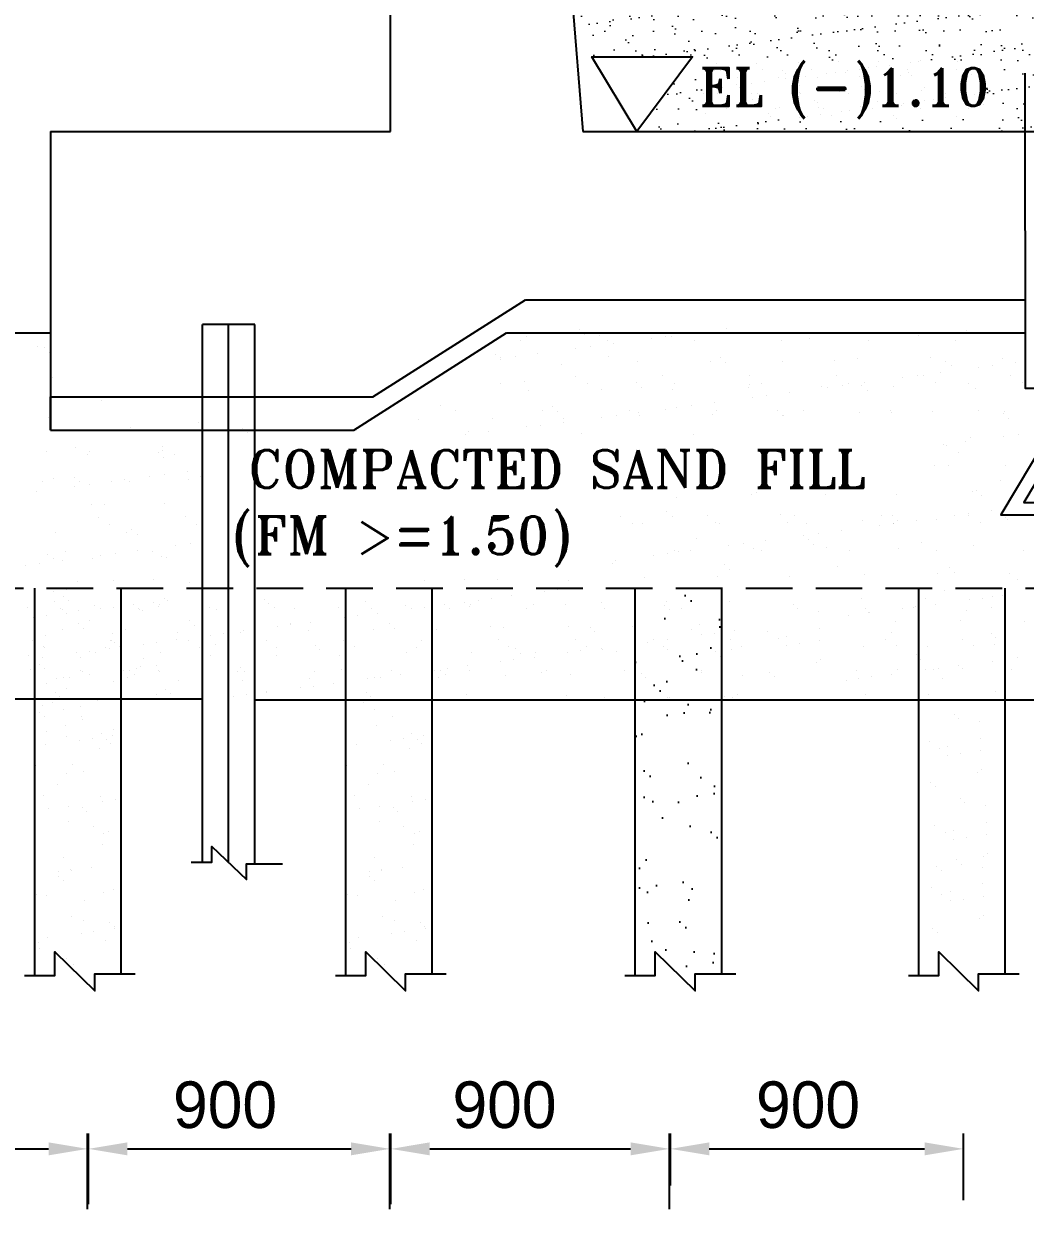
# Model space of a CAD drawing. Extents: x -1206532 to 786809, y -4288605 to 172932.
# Drawn here: x 423339 to 429785, y -4231157 to -4223499 of the extents above; entities that cross this region are included whole.
import ezdxf

# ---------------------------------------------------------------- set-up
doc = ezdxf.new("R2010")
doc.units = 0
doc.header["$LTSCALE"] = 300
doc.header["$MEASUREMENT"] = 0
doc.linetypes.add('DASHED', pattern=[0.75, 0.5, -0.25])
doc.layers.get('DEFPOINTS').update_dxf_attribs({"linetype": 'CONTINUOUS'})
doc.layers.add('LINE', color=7, linetype='CONTINUOUS')
doc.styles.add('BIG', font='ROMANT.SHX')
doc.dimstyles.new('3', dxfattribs={"dimtxt": 225, "dimasz": 350, "dimexe": 100, "dimexo": 25, "dimgap": 9, "dimtad": 0, "dimdec": 0, "dimzin": 0, "dimdsep": 46, "dimtxsty": 'Standard', "dimcen": 0, "dimclrd": 5, "dimclre": 6, "dimclrt": 1, "dimadec": 0, "dimazin": 0, "dimtfac": 1, "dimtdec": 0, "dimtofl": 0, "dimtmove": 2, "dimatfit": 3, "dimfxl": 1, "dimtolj": 1, "dimtzin": 0, "dimarcsym": 0})

# ---------------------------------------------------------------- blocks, each defined once
blk = doc.blocks.new('*D512')
at = {"layer": 'DEFPOINTS', "color": 0, "lineweight": 30}
for p in [(427494.7, -4230742.7), (425702.7, -4231124), (427494.7, -4231156.9)]:
    blk.add_point(p, dxfattribs=at)
at = {"layer": 'LINE', "color": 0, "lineweight": -2}
for p, q in [((425702.7, -4231099), (425702.7, -4230642.7)), ((427494.7, -4231131.9), (427494.7, -4230642.7)), ((425952.7, -4230742.7), (427244.7, -4230742.7))]:
    blk.add_line(p, q, dxfattribs=at)
at = {"layer": 'LINE', "color": 0, "lineweight": 30}
for points in [[(425952.7, -4230701), (425952.7, -4230784.3), (425702.7, -4230742.7)], [(427244.7, -4230701), (427244.7, -4230784.3), (427494.7, -4230742.7)]]:
    blk.add_solid(points, dxfattribs=at)
at = {"layer": 'LINE', "color": 0, "insert": (426433.6, -4230460.6), "char_height": 300, "attachment_point": 5}
blk.add_mtext('\\A1;900', dxfattribs=at)
blk = doc.blocks.new('*D514')
at = {"layer": 'DEFPOINTS', "color": 0, "lineweight": 30}
for p in [(429387.5, -4230742.7), (427501.6, -4231003.2), (429387.5, -4231098.1)]:
    blk.add_point(p, dxfattribs=at)
at = {"layer": 'LINE', "color": 0, "lineweight": -2}
for p, q in [((427501.6, -4230978.2), (427501.6, -4230642.7)), ((429387.5, -4231073.1), (429387.5, -4230642.7)), ((427751.6, -4230742.7), (429137.5, -4230742.7))]:
    blk.add_line(p, q, dxfattribs=at)
at = {"layer": 'LINE', "color": 0, "lineweight": 30}
for points in [[(427751.6, -4230701), (427751.6, -4230784.3), (427501.6, -4230742.7)], [(429137.5, -4230701), (429137.5, -4230784.3), (429387.5, -4230742.7)]]:
    blk.add_solid(points, dxfattribs=at)
at = {"layer": 'LINE', "color": 0, "insert": (428387.3, -4230460.4), "char_height": 300, "attachment_point": 5}
blk.add_mtext('\\A1;900', dxfattribs=at)
blk = doc.blocks.new('*D619')
at = {"layer": 'DEFPOINTS', "color": 0, "lineweight": 30}
for p in [(425695.9, -4230742.7), (423756, -4231124), (425695.9, -4231156.9)]:
    blk.add_point(p, dxfattribs=at)
at = {"layer": 'LINE', "color": 0, "lineweight": -2}
for p, q in [((423756, -4231099), (423756, -4230642.7)), ((425695.9, -4231131.9), (425695.9, -4230642.7)), ((424006, -4230742.7), (425445.9, -4230742.7))]:
    blk.add_line(p, q, dxfattribs=at)
at = {"layer": 'LINE', "color": 0, "lineweight": 30}
for points in [[(424006, -4230701), (424006, -4230784.3), (423756, -4230742.7)], [(425445.9, -4230701), (425445.9, -4230784.3), (425695.9, -4230742.7)]]:
    blk.add_solid(points, dxfattribs=at)
at = {"layer": 'LINE', "color": 0, "insert": (424634.8, -4230460.6), "char_height": 300, "attachment_point": 5}
blk.add_mtext('\\A1;900', dxfattribs=at)
blk = doc.blocks.new('*D620')
at = {"layer": 'DEFPOINTS', "color": 0, "lineweight": 30}
for p in [(423749.1, -4230742.7), (421809.2, -4231099), (423749.1, -4231156.9)]:
    blk.add_point(p, dxfattribs=at)
at = {"layer": 'LINE', "color": 0, "lineweight": -2}
for p, q in [((421809.2, -4231074), (421809.2, -4230642.7)), ((423749.1, -4231131.9), (423749.1, -4230642.7)), ((422059.2, -4230742.7), (423499.1, -4230742.7))]:
    blk.add_line(p, q, dxfattribs=at)
at = {"layer": 'LINE', "color": 0, "lineweight": 30}
for points in [[(422059.2, -4230701), (422059.2, -4230784.3), (421809.2, -4230742.7)], [(423499.1, -4230701), (423499.1, -4230784.3), (423749.1, -4230742.7)]]:
    blk.add_solid(points, dxfattribs=at)
at = {"layer": 'LINE', "color": 0, "insert": (422688, -4230460.6), "char_height": 300, "attachment_point": 5}
blk.add_mtext('\\A1;900', dxfattribs=at)

msp = doc.modelspace()

# ---------------------------------------------------------------- hatches: boundary and pattern name
at = {"layer": 'LINE', "lineweight": 13}
h = msp.add_hatch(dxfattribs=at)
h.set_pattern_fill('AR-SAND', color=256, scale=100, style=0)
h.set_pattern_definition([(37.5, (-395535.27, -3706767.21), (-6.299336, 192.682377), [0, -152, 0, -170, 0, -162.5]), (7.5, (-395535.27, -3706767.2), (176.97767, 282.214607), [0, -82, 0, -137, 0, -52.5]), (327.5, (-395658.27, -3706767.21), (311.414186, 0.565905), [0, -50, 0, -180, 0, -235]), (317.5, (-395658.27, -3706767.2), (300.61266, 87.76756), [0, -25, 0, -118, 0, -135])])
h.paths.add_polyline_path([(431170.546, -4220126.595), (428352.81, -4220128.84), (428154.875, -4220324.962), (427971.418, -4220129.144), (426606.936, -4220130.231), (426882.744, -4223527.154), (426994.604, -4223711.816), (427642.736, -4223711.816), (427286.263, -4224193.294), (429782.301, -4224193.294), (429930.041, -4224193.294), (430420.709, -4224193.294), (430420.709, -4225489.294), (431174.819, -4225489.294)])
at = {"layer": 'LINE'}
h = msp.add_hatch(dxfattribs=at)
h.set_pattern_fill('AR-SAND', color=256, scale=210, style=0)
h.set_pattern_definition([(37.5, (444986.06, -3986583.6), (-13.2286, 404.633), [0, -319.2, 0, -357, 0, -341.25]), (7.5, (444986.06, -3986583.6), (371.6531, 592.6507), [0, -172.2, 0, -287.7, 0, -110.25]), (327.5, (444727.76, -3986583.6), (653.9698, 1.1884), [0, -105, 0, -378, 0, -493.5]), (317.5, (444727.76, -3986583.6), (631.2866, 184.3119), [0, -52.5, 0, -247.8, 0, -283.5])])
h.paths.add_polyline_path([(427829.293, -4227157.027), (427273.002, -4227157.027), (427273.002, -4227877.027), (427829.293, -4227877.027)])
h = msp.add_hatch(dxfattribs=at)
h.set_pattern_fill('AR-SAND', color=256, scale=210, style=0)
h.set_pattern_definition([(37.5, (34442.95, -3836018.6), (-13.2286, 404.633), [0, -319.2, 0, -357, 0, -341.25]), (7.5, (34442.95, -3836018.6), (371.6531, 592.65067), [0, -172.2, 0, -287.7, 0, -110.25]), (327.5, (34184.65, -3836018.6), (653.9698, 1.1884), [0, -105, 0, -378, 0, -493.5]), (317.5, (34184.65, -3836018.6), (631.2866, 184.31187), [0, -52.5, 0, -247.8, 0, -283.5])])
h.paths.add_polyline_path([(427273.002, -4229346.96), (427549.374, -4229616.504), (427829.293, -4229616.504), (427829.293, -4227877.027), (427273.002, -4227877.027)])

# ---------------------------------------------------------------- linework, layer by layer
for p, q in [((425698.797, -4224193.294), (425698.797, -4220130.231)), ((426606.936, -4220130.231), (426936.83, -4224193.294)), ((423510.419, -4224193.294), (425698.797, -4224193.294)), ((423510.419, -4224193.294), (423510.419, -4225489.294)), ((426936.83, -4224193.294), (429782.301, -4224193.294)), ((429782.301, -4224193.294), (429930.041, -4224193.294)), ((425586.245, -4225901.183), (426567.974, -4225275.789)), ((426567.974, -4225275.789), (429783.302, -4225275.789)), ((418194.017, -4225489.294), (423510.419, -4225489.294)), ((423510.419, -4225489.294), (423510.419, -4226115.183)), ((424488.635, -4228897.589), (424488.635, -4225434.859)), ((424826.135, -4225434.859), (424488.635, -4225434.859)), ((424657.385, -4228898.475), (424657.385, -4225434.859)), ((424826.135, -4228906.589), (424826.135, -4225434.859)), ((425464.313, -4226115.183), (426446.819, -4225489.294)), ((426446.819, -4225489.294), (429783.5, -4225489.294)), ((426913.491, -4225469.857), (426913.491, -4225469.857)), ((426946.668, -4225500.259), (426946.668, -4225500.259)), ((427617.226, -4225491.804), (427617.226, -4225491.804)), ((427644.369, -4225485.772), (427644.369, -4225485.772)), ((427861.716, -4225459.616), (427861.716, -4225459.616)), ((427992.02, -4225492.57), (427992.02, -4225492.57)), ((428364.63, -4225491.959), (428364.63, -4225491.959)), ((428463.187, -4225486.561), (428463.187, -4225486.561)), ((428923.643, -4225488.769), (428923.643, -4225488.769)), ((429409.804, -4225471.254), (429409.804, -4225471.254)), ((423428.776, -4225577.176), (423428.776, -4225577.176)), ((426533.49, -4225540.297), (426533.49, -4225540.297)), ((426574.237, -4225513.887), (426574.237, -4225513.887)), ((426986.369, -4225574.857), (426986.369, -4225574.857)), ((427045.403, -4225507.877), (427045.403, -4225507.877)), ((427094.035, -4225539.279), (427094.035, -4225539.279)), ((427132.707, -4225555.592), (427132.707, -4225555.592)), ((427377.197, -4225523.404), (427377.197, -4225523.404)), ((427470.888, -4225511.069), (427470.888, -4225511.069)), ((427505.86, -4225510.086), (427505.86, -4225510.086)), ((427654.581, -4225538.26), (427654.581, -4225538.26)), ((428215.126, -4225537.242), (428215.126, -4225537.242)), ((428397.807, -4225522.361), (428397.807, -4225522.361)), ((428775.672, -4225536.223), (428775.672, -4225536.223)), ((429095.508, -4225507.874), (429095.508, -4225507.874)), ((429336.217, -4225535.204), (429336.217, -4225535.204)), ((423470.11, -4225583.634), (423470.11, -4225583.634)), ((423503.287, -4225614.036), (423503.287, -4225614.036)), ((426372.388, -4225627.839), (426372.388, -4225627.839)), ((426408.159, -4225650.98), (426408.159, -4225650.98)), ((426501.85, -4225638.646), (426501.85, -4225638.646)), ((426648.188, -4225619.38), (426648.188, -4225619.38)), ((426892.678, -4225587.192), (426892.678, -4225587.192)), ((427103.266, -4225643.754), (427103.266, -4225643.754)), ((427823.527, -4225649.941), (427823.527, -4225649.941)), ((428706.581, -4225655.326), (428706.581, -4225655.326)), ((429177.748, -4225649.316), (429177.748, -4225649.316)), ((429638.204, -4225651.525), (429638.204, -4225651.525)), ((426405.565, -4225658.24), (426405.565, -4225658.24)), ((426802.637, -4225694.158), (426802.637, -4225694.158)), ((427288.798, -4225676.643), (427288.798, -4225676.643)), ((427759.964, -4225670.633), (427759.964, -4225670.633)), ((427856.705, -4225680.342), (427856.705, -4225680.342)), ((428220.421, -4225672.842), (428220.421, -4225672.842)), ((428554.405, -4225665.856), (428554.405, -4225665.856)), ((429274.666, -4225672.043), (429274.666, -4225672.043)), ((429307.844, -4225702.444), (429307.844, -4225702.444)), ((429481.233, -4225712.45), (429481.233, -4225712.45)), ((429574.924, -4225700.115), (429574.924, -4225700.115)), ((429721.261, -4225680.849), (429721.261, -4225680.849)), ((423506.615, -4225734.584), (423506.615, -4225734.584)), ((423526.971, -4225773.687), (423526.971, -4225773.687)), ((426562.163, -4225801.736), (426562.163, -4225801.736)), ((426890.244, -4225767.575), (426890.244, -4225767.575)), ((427282.424, -4225807.922), (427282.424, -4225807.922)), ((427450.79, -4225766.557), (427450.79, -4225766.557)), ((428011.335, -4225765.538), (428011.335, -4225765.538)), ((428571.881, -4225764.519), (428571.881, -4225764.519)), ((428752.223, -4225808.426), (428752.223, -4225808.426)), ((428996.714, -4225776.238), (428996.714, -4225776.238)), ((429090.405, -4225763.903), (429090.405, -4225763.903)), ((429132.426, -4225763.501), (429132.426, -4225763.501)), ((429236.742, -4225744.637), (429236.742, -4225744.637)), ((429692.972, -4225762.482), (429692.972, -4225762.482)), ((426405.604, -4225816.951), (426405.604, -4225816.951)), ((426585.576, -4225860.716), (426585.576, -4225860.716)), ((426966.15, -4225815.932), (426966.15, -4225815.932)), ((427056.742, -4225854.706), (427056.742, -4225854.706)), ((427315.602, -4225838.324), (427315.602, -4225838.324)), ((427517.198, -4225856.914), (427517.198, -4225856.914)), ((427526.695, -4225814.913), (427526.695, -4225814.913)), ((428003.359, -4225839.399), (428003.359, -4225839.399)), ((428013.302, -4225823.838), (428013.302, -4225823.838)), ((428087.241, -4225813.895), (428087.241, -4225813.895)), ((428267.704, -4225872.214), (428267.704, -4225872.214)), ((428474.526, -4225833.389), (428474.526, -4225833.389)), ((428512.194, -4225840.026), (428512.194, -4225840.026)), ((428605.886, -4225827.691), (428605.886, -4225827.691)), ((428647.786, -4225812.876), (428647.786, -4225812.876)), ((428733.563, -4225830.025), (428733.563, -4225830.025)), ((428766.741, -4225860.426), (428766.741, -4225860.426)), ((428934.982, -4225835.597), (428934.982, -4225835.597)), ((429208.332, -4225811.858), (429208.332, -4225811.858)), ((429421.142, -4225818.082), (429421.142, -4225818.082)), ((429464.441, -4225845.94), (429464.441, -4225845.94)), ((429768.877, -4225810.839), (429768.877, -4225810.839)), ((423510.419, -4226115.183), (423510.419, -4225901.183)), ((423510.419, -4225901.183), (425586.245, -4225901.183)), ((423750.009, -4225903.349), (423750.009, -4225903.349)), ((423839.043, -4225921.7), (423839.043, -4225921.7)), ((424221.176, -4225897.339), (424221.176, -4225897.339)), ((426021.06, -4225959.717), (426021.06, -4225959.717)), ((427636.848, -4225955.267), (427636.848, -4225955.267)), ((427783.185, -4225936.002), (427783.185, -4225936.002)), ((428027.675, -4225903.814), (428027.675, -4225903.814)), ((428121.367, -4225891.479), (428121.367, -4225891.479)), ((423501.044, -4226033.709), (423501.044, -4226033.709)), ((426118.317, -4225992.054), (426118.317, -4225992.054)), ((426353.52, -4226038.778), (426353.52, -4226038.778)), ((426678.863, -4225991.036), (426678.863, -4225991.036)), ((426741.322, -4225965.904), (426741.322, -4225965.904)), ((426774.499, -4225996.306), (426774.499, -4225996.306)), ((427058.637, -4226031.39), (427058.637, -4226031.39)), ((427152.329, -4226019.056), (427152.329, -4226019.056)), ((427239.408, -4225990.017), (427239.408, -4225990.017)), ((427298.666, -4225999.79), (427298.666, -4225999.79)), ((427300.137, -4226023.471), (427300.137, -4226023.471)), ((427472.2, -4225981.819), (427472.2, -4225981.819)), ((427543.156, -4225967.602), (427543.156, -4225967.602)), ((427771.303, -4226017.461), (427771.303, -4226017.461)), ((427799.954, -4225988.999), (427799.954, -4225988.999)), ((428192.461, -4225988.006), (428192.461, -4225988.006)), ((428225.638, -4226018.408), (428225.638, -4226018.408)), ((428231.759, -4226019.67), (428231.759, -4226019.67)), ((428360.499, -4225987.98), (428360.499, -4225987.98)), ((428717.92, -4226002.154), (428717.92, -4226002.154)), ((428921.045, -4225986.961), (428921.045, -4225986.961)), ((428923.339, -4226003.921), (428923.339, -4226003.921)), ((429189.087, -4225996.145), (429189.087, -4225996.145)), ((429481.591, -4225985.943), (429481.591, -4225985.943)), ((429643.6, -4226010.108), (429643.6, -4226010.108)), ((429649.543, -4225998.353), (429649.543, -4225998.353)), ((423510.419, -4226115.183), (425464.313, -4226115.183)), ((423517.953, -4226081.412), (423517.953, -4226081.412)), ((424028.818, -4226095.597), (424028.818, -4226095.597)), ((424464.57, -4226066.105), (424464.57, -4226066.105)), ((424749.08, -4226101.783), (424749.08, -4226101.783)), ((425882.354, -4226044.788), (425882.354, -4226044.788)), ((426574.118, -4226095.178), (426574.118, -4226095.178)), ((426667.81, -4226082.844), (426667.81, -4226082.844)), ((426813.976, -4226040.987), (426813.976, -4226040.987)), ((426814.147, -4226063.578), (426814.147, -4226063.578)), ((429676.777, -4226040.51), (429676.777, -4226040.51)), ((424782.257, -4226132.185), (424782.257, -4226132.185)), ((425479.958, -4226117.699), (425479.958, -4226117.699)), ((426183.29, -4226146.632), (426183.29, -4226146.632)), ((426200.219, -4226123.886), (426200.219, -4226123.886)), ((426329.628, -4226127.366), (426329.628, -4226127.366)), ((426931.097, -4226139.801), (426931.097, -4226139.801)), ((427651.358, -4226145.988), (427651.358, -4226145.988)), ((429402.702, -4226188.835), (429402.702, -4226188.835)), ((429432.481, -4226164.91), (429432.481, -4226164.91)), ((429647.192, -4226156.648), (429647.192, -4226156.648)), ((429740.884, -4226144.313), (429740.884, -4226144.313)), ((423487.716, -4226253.578), (423487.716, -4226253.578)), ((423672.344, -4226224.425), (423672.344, -4226224.425)), ((423761.348, -4226250.178), (423761.348, -4226250.178)), ((424207.977, -4226259.765), (424207.977, -4226259.765)), ((424232.514, -4226244.168), (424232.514, -4226244.168)), ((424232.89, -4226223.407), (424232.89, -4226223.407)), ((429256.364, -4226208.101), (429256.364, -4226208.101)), ((429277.8, -4226214.239), (429277.8, -4226214.239)), ((429353.705, -4226262.596), (429353.705, -4226262.596)), ((423748.249, -4226272.782), (423748.249, -4226272.782)), ((424241.154, -4226290.167), (424241.154, -4226290.167)), ((424308.795, -4226271.764), (424308.795, -4226271.764)), ((429200.425, -4226342.973), (429200.425, -4226342.973)), ((429292.272, -4226341.987), (429292.272, -4226341.987)), ((429660.882, -4226345.181), (429660.882, -4226345.181)), ((423666.874, -4226417.747), (423666.874, -4226417.747)), ((424151.523, -4226414.119), (424151.523, -4226414.119)), ((424245.214, -4226401.785), (424245.214, -4226401.785)), ((424391.551, -4226382.519), (424391.551, -4226382.519)), ((424475.909, -4226412.933), (424475.909, -4226412.933)), ((423460.963, -4226447.886), (423460.963, -4226447.886)), ((423529.292, -4226428.24), (423529.292, -4226428.24)), ((423667.003, -4226477.907), (423667.003, -4226477.907)), ((423700.052, -4226448.148), (423700.052, -4226448.148)), ((423760.695, -4226465.573), (423760.695, -4226465.573)), ((423907.032, -4226446.307), (423907.032, -4226446.307)), ((423989.748, -4226430.449), (423989.748, -4226430.449)), ((424021.508, -4226446.867), (424021.508, -4226446.867)), ((424397.752, -4226433.662), (424397.752, -4226433.662)), ((429626.964, -4226436.681), (429626.964, -4226436.681)), ((423422.513, -4226510.095), (423422.513, -4226510.095)), ((427539.876, -4226550.571), (427539.876, -4226550.571)), ((428026.037, -4226533.055), (428026.037, -4226533.055)), ((428053.469, -4226514.455), (428053.469, -4226514.455)), ((428497.203, -4226527.045), (428497.203, -4226527.045)), ((428957.659, -4226529.254), (428957.659, -4226529.254)), ((429443.82, -4226511.738), (429443.82, -4226511.738)), ((429471.431, -4226506.155), (429471.431, -4226506.155)), ((429504.608, -4226536.557), (429504.608, -4226536.557)), ((423772.687, -4226597.006), (423772.687, -4226597.006)), ((423856.649, -4226591.644), (423856.649, -4226591.644)), ((424243.853, -4226590.996), (424243.853, -4226590.996)), ((427479.189, -4226642.035), (427479.189, -4226642.035)), ((429568.661, -4226633.034), (429568.661, -4226633.034)), ((423817.717, -4226675.164), (423817.717, -4226675.164)), ((423893.623, -4226723.521), (423893.623, -4226723.521)), ((424378.263, -4226674.145), (424378.263, -4226674.145)), ((424454.168, -4226722.502), (424454.168, -4226722.502)), ((427180.991, -4226669.052), (427180.991, -4226669.052)), ((427256.896, -4226717.409), (427256.896, -4226717.409)), ((427322.814, -4226717.128), (427322.814, -4226717.128)), ((427512.366, -4226672.436), (427512.366, -4226672.436)), ((427741.536, -4226668.033), (427741.536, -4226668.033)), ((427793.981, -4226711.118), (427793.981, -4226711.118)), ((427817.441, -4226716.39), (427817.441, -4226716.39)), ((428210.067, -4226657.95), (428210.067, -4226657.95)), ((428254.437, -4226713.326), (428254.437, -4226713.326)), ((428302.082, -4226667.015), (428302.082, -4226667.015)), ((428377.987, -4226715.372), (428377.987, -4226715.372)), ((428740.598, -4226695.811), (428740.598, -4226695.811)), ((428844.113, -4226728.422), (428844.113, -4226728.422)), ((428862.627, -4226665.996), (428862.627, -4226665.996)), ((428930.328, -4226664.137), (428930.328, -4226664.137)), ((428937.805, -4226716.087), (428937.805, -4226716.087)), ((428938.532, -4226714.353), (428938.532, -4226714.353)), ((428963.505, -4226694.538), (428963.505, -4226694.538)), ((429084.142, -4226696.822), (429084.142, -4226696.822)), ((429211.764, -4226689.801), (429211.764, -4226689.801)), ((429328.632, -4226664.634), (429328.632, -4226664.634)), ((429422.324, -4226652.299), (429422.324, -4226652.299)), ((429423.173, -4226664.977), (429423.173, -4226664.977)), ((429499.078, -4226713.334), (429499.078, -4226713.334)), ((429661.206, -4226680.052), (429661.206, -4226680.052)), ((429672.22, -4226692.01), (429672.22, -4226692.01)), ((423540.631, -4226775.069), (423540.631, -4226775.069)), ((424001.087, -4226777.277), (424001.087, -4226777.277)), ((424035.808, -4226755.812), (424035.808, -4226755.812)), ((424068.985, -4226786.214), (424068.985, -4226786.214)), ((424487.248, -4226759.762), (424487.248, -4226759.762)), ((428359.594, -4226792.21), (428359.594, -4226792.21)), ((428453.285, -4226779.876), (428453.285, -4226779.876)), ((428599.623, -4226760.61), (428599.623, -4226760.61)), ((424317.482, -4226858.317), (424317.482, -4226858.317)), ((424411.173, -4226845.983), (424411.173, -4226845.983)), ((427668.964, -4226815.932), (427668.964, -4226815.932)), ((427875.075, -4226855.998), (427875.075, -4226855.998)), ((427968.766, -4226843.664), (427968.766, -4226843.664)), ((428037.376, -4226879.884), (428037.376, -4226879.884)), ((428115.104, -4226824.398), (428115.104, -4226824.398)), ((428389.225, -4226822.118), (428389.225, -4226822.118)), ((428422.403, -4226852.52), (428422.403, -4226852.52)), ((428508.542, -4226873.874), (428508.542, -4226873.874)), ((428968.998, -4226876.082), (428968.998, -4226876.082)), ((429120.103, -4226838.034), (429120.103, -4226838.034)), ((429455.159, -4226858.567), (429455.159, -4226858.567)), ((423494.705, -4226913.794), (423494.705, -4226913.794)), ((423527.882, -4226944.195), (423527.882, -4226944.195)), ((423588.472, -4226954.293), (423588.472, -4226954.293)), ((423606.336, -4226898.624), (423606.336, -4226898.624)), ((423784.026, -4226943.834), (423784.026, -4226943.834)), ((423832.963, -4226922.106), (423832.963, -4226922.106)), ((423926.654, -4226909.771), (423926.654, -4226909.771)), ((424072.992, -4226890.505), (424072.992, -4226890.505)), ((424166.881, -4226897.606), (424166.881, -4226897.606)), ((424225.583, -4226929.709), (424225.583, -4226929.709)), ((424255.192, -4226937.824), (424255.192, -4226937.824)), ((427146.065, -4226951.974), (427146.065, -4226951.974)), ((427390.556, -4226919.787), (427390.556, -4226919.787)), ((427484.247, -4226907.452), (427484.247, -4226907.452)), ((427530.155, -4226891.494), (427530.155, -4226891.494)), ((427551.215, -4226897.399), (427551.215, -4226897.399)), ((427630.585, -4226888.186), (427630.585, -4226888.186)), ((428090.7, -4226890.475), (428090.7, -4226890.475)), ((428651.246, -4226889.457), (428651.246, -4226889.457)), ((429211.791, -4226888.438), (429211.791, -4226888.438)), ((429772.337, -4226887.419), (429772.337, -4226887.419)), ((423348.444, -4226985.894), (423348.444, -4226985.894)), ((423442.135, -4226973.559), (423442.135, -4226973.559)), ((427127.861, -4226973.913), (427127.861, -4226973.913)), ((427848.122, -4226980.1), (427848.122, -4226980.1)), ((427881.3, -4227010.502), (427881.3, -4227010.502)), ((428579, -4226996.015), (428579, -4226996.015)), ((429299.261, -4227002.202), (429299.261, -4227002.202)), ((429332.439, -4227032.604), (429332.439, -4227032.604)), ((423684.48, -4227087.691), (423684.48, -4227087.691)), ((423915.219, -4227085.273), (423915.219, -4227085.273)), ((424175.877, -4227079.551), (424175.877, -4227079.551)), ((424404.741, -4227093.877), (424404.741, -4227093.877)), ((425916.37, -4227085.273), (425916.37, -4227085.273)), ((426177.027, -4227079.551), (426177.027, -4227079.551)), ((426387.536, -4227079.263), (426387.536, -4227079.263)), ((426847.992, -4227081.472), (426847.992, -4227081.472)), ((427334.153, -4227063.956), (427334.153, -4227063.956)), ((427805.32, -4227057.946), (427805.32, -4227057.946)), ((428265.776, -4227060.155), (428265.776, -4227060.155)), ((428751.937, -4227042.639), (428751.937, -4227042.639)), ((429223.103, -4227036.629), (429223.103, -4227036.629)), ((429683.559, -4227038.838), (429683.559, -4227038.838)), ((429734.62, -4227077.232), (429734.62, -4227077.232)), ((423408.125, -4227131.827), (423408.125, -4229627.241)), ((423531.707, -4227154.724), (423531.707, -4227154.724)), ((423596.6, -4227183.748), (423596.6, -4227183.748)), ((423614.989, -4227143.76), (423614.989, -4227143.76)), ((423964.417, -4227131.827), (423964.417, -4229616.504)), ((425409.276, -4227131.827), (425409.276, -4229627.241)), ((425965.567, -4227131.827), (425965.567, -4229616.504)), ((426476.688, -4227181.274), (426476.688, -4227181.274)), ((426694.012, -4227152.663), (426694.012, -4227152.663)), ((426777.294, -4227141.699), (426777.294, -4227141.699)), ((427273.002, -4227131.827), (427273.002, -4229627.241)), ((427829.293, -4227131.827), (427829.293, -4229616.504)), ((429097.431, -4227131.827), (429097.431, -4229627.241)), ((429266.678, -4227148.929), (429266.678, -4227148.929)), ((429575.266, -4227184.701), (429575.266, -4227184.701)), ((429638.992, -4227179.213), (429638.992, -4227179.213)), ((429653.723, -4227131.827), (429653.723, -4229616.504)), ((423361.217, -4227257.115), (423361.217, -4227257.115)), ((423535.02, -4227217.541), (423535.02, -4227217.541)), ((423626.091, -4227210.772), (423626.091, -4227210.772)), ((423793.36, -4227241.545), (423793.36, -4227241.545)), ((423914.776, -4227255.1), (423914.776, -4227255.1)), ((424044.853, -4227237.975), (424044.853, -4227237.975)), ((424076.609, -4227264.338), (424076.609, -4227264.338)), ((424175.253, -4227223.041), (424175.253, -4227223.041)), ((424204.744, -4227250.064), (424204.744, -4227250.064)), ((424212.175, -4227236.203), (424212.175, -4227236.203)), ((424246.27, -4227197.895), (424246.27, -4227197.895)), ((424262.178, -4227209.363), (424262.178, -4227209.363)), ((424534.259, -4227260.494), (424534.259, -4227260.494)), ((424886.502, -4227203.394), (424886.502, -4227203.394)), ((424915.993, -4227230.418), (424915.993, -4227230.418)), ((424953.074, -4227255.152), (424953.074, -4227255.152)), ((425362.368, -4227257.115), (425362.368, -4227257.115)), ((425536.171, -4227217.541), (425536.171, -4227217.541)), ((425794.511, -4227241.545), (425794.511, -4227241.545)), ((425915.926, -4227255.1), (425915.926, -4227255.1)), ((426046.004, -4227237.975), (426046.004, -4227237.975)), ((426077.759, -4227264.338), (426077.759, -4227264.338)), ((426176.403, -4227223.041), (426176.403, -4227223.041)), ((426205.894, -4227250.064), (426205.894, -4227250.064)), ((426213.325, -4227236.203), (426213.325, -4227236.203)), ((426263.329, -4227209.363), (426263.329, -4227209.363)), ((426346.61, -4227198.399), (426346.61, -4227198.399)), ((426576.022, -4227263.433), (426576.022, -4227263.433)), ((426622.62, -4227238.166), (426622.62, -4227238.166)), ((426826.073, -4227237.188), (426826.073, -4227237.188)), ((427054.763, -4227222.597), (427054.763, -4227222.597)), ((427074.285, -4227262.527), (427074.285, -4227262.527)), ((427466.305, -4227242.687), (427466.305, -4227242.687)), ((427473.577, -4227217.255), (427473.577, -4227217.255)), ((427572.547, -4227261.622), (427572.547, -4227261.622)), ((427882.872, -4227219.218), (427882.872, -4227219.218)), ((428292.06, -4227236.273), (428292.06, -4227236.273)), ((428321.551, -4227263.296), (428321.551, -4227263.296)), ((428733.829, -4227198.307), (428733.829, -4227198.307)), ((428756.206, -4227262.333), (428756.206, -4227262.333)), ((428994.95, -4227264.003), (428994.95, -4227264.003)), ((429067.335, -4227258.905), (429067.335, -4227258.905)), ((429078.231, -4227253.038), (429078.231, -4227253.038)), ((429143.123, -4227200.27), (429143.123, -4227200.27)), ((429208.309, -4227235.913), (429208.309, -4227235.913)), ((429425.633, -4227207.302), (429425.633, -4227207.302)), ((429508.915, -4227196.338), (429508.915, -4227196.338)), ((429565.598, -4227258), (429565.598, -4227258)), ((423400.811, -4227322.764), (423400.811, -4227322.764)), ((423484.092, -4227311.8), (423484.092, -4227311.8)), ((423578.346, -4227265.244), (423578.346, -4227265.244)), ((423586.446, -4227268.865), (423586.446, -4227268.865)), ((423614.17, -4227294.675), (423614.17, -4227294.675)), ((423692.822, -4227274.1), (423692.822, -4227274.1)), ((423765.289, -4227338.323), (423765.289, -4227338.323)), ((423831.494, -4227266.064), (423831.494, -4227266.064)), ((424084.708, -4227267.96), (424084.708, -4227267.96)), ((424102.116, -4227276.063), (424102.116, -4227276.063)), ((424582.971, -4227267.054), (424582.971, -4227267.054)), ((425081.234, -4227266.149), (425081.234, -4227266.149)), ((425401.961, -4227322.764), (425401.961, -4227322.764)), ((425485.243, -4227311.8), (425485.243, -4227311.8)), ((425579.497, -4227265.244), (425579.497, -4227265.244)), ((425615.32, -4227294.675), (425615.32, -4227294.675)), ((425832.645, -4227266.064), (425832.645, -4227266.064)), ((427495.796, -4227269.711), (427495.796, -4227269.711)), ((428456.384, -4227283.665), (428456.384, -4227283.665)), ((428647.548, -4227309.739), (428647.548, -4227309.739)), ((428777.625, -4227292.614), (428777.625, -4227292.614)), ((428785.697, -4227289.357), (428785.697, -4227289.357)), ((429405.876, -4227276.48), (429405.876, -4227276.48)), ((423587.088, -4227399.823), (423587.088, -4227399.823)), ((423694.272, -4227363.469), (423694.272, -4227363.469)), ((423723.763, -4227390.492), (423723.763, -4227390.492)), ((423996.383, -4227401.787), (423996.383, -4227401.787)), ((424405.522, -4227343.822), (424405.522, -4227343.822)), ((424435.013, -4227370.846), (424435.013, -4227370.846)), ((424753.953, -4227408.076), (424753.953, -4227408.076)), ((424971.278, -4227379.465), (424971.278, -4227379.465)), ((425054.559, -4227368.501), (425054.559, -4227368.501)), ((425055.191, -4227357.969), (425055.191, -4227357.969)), ((425169.424, -4227405.166), (425169.424, -4227405.166)), ((425184.637, -4227351.376), (425184.637, -4227351.376)), ((425588.239, -4227399.823), (425588.239, -4227399.823)), ((425695.423, -4227363.469), (425695.423, -4227363.469)), ((425724.914, -4227390.492), (425724.914, -4227390.492)), ((425997.533, -4227401.787), (425997.533, -4227401.787)), ((426345.092, -4227377.616), (426345.092, -4227377.616)), ((426429.676, -4227386.217), (426429.676, -4227386.217)), ((426848.491, -4227380.875), (426848.491, -4227380.875)), ((426985.324, -4227383.115), (426985.324, -4227383.115)), ((427014.816, -4227410.139), (427014.816, -4227410.139)), ((427257.785, -4227382.838), (427257.785, -4227382.838)), ((427634.994, -4227397.262), (427634.994, -4227397.262)), ((427689.928, -4227367.269), (427689.928, -4227367.269)), ((427916.258, -4227406.015), (427916.258, -4227406.015)), ((428128.666, -4227414.317), (428128.666, -4227414.317)), ((428460.749, -4227390.848), (428460.749, -4227390.848)), ((428924.895, -4227416.908), (428924.895, -4227416.908)), ((428950.18, -4227348.321), (428950.18, -4227348.321)), ((429368.995, -4227342.979), (429368.995, -4227342.979)), ((429778.289, -4227344.942), (429778.289, -4227344.942)), ((423397.198, -4227468.174), (423397.198, -4227468.174)), ((423405.298, -4227471.795), (423405.298, -4227471.795)), ((423477.03, -4227439.683), (423477.03, -4227439.683)), ((423895.461, -4227467.268), (423895.461, -4227467.268)), ((423903.561, -4227470.89), (423903.561, -4227470.89)), ((423909.173, -4227424.114), (423909.173, -4227424.114)), ((423924.541, -4227484.251), (423924.541, -4227484.251)), ((424109.91, -4227492.866), (424109.91, -4227492.866)), ((424193.192, -4227481.902), (424193.192, -4227481.902)), ((424323.269, -4227464.777), (424323.269, -4227464.777)), ((424327.987, -4227418.772), (424327.987, -4227418.772)), ((424401.824, -4227469.985), (424401.824, -4227469.985)), ((424540.594, -4227436.166), (424540.594, -4227436.166)), ((424623.875, -4227425.201), (424623.875, -4227425.201)), ((424737.282, -4227420.735), (424737.282, -4227420.735)), ((424900.086, -4227469.079), (424900.086, -4227469.079)), ((425398.349, -4227468.174), (425398.349, -4227468.174)), ((425896.612, -4227467.268), (425896.612, -4227467.268)), ((426394.874, -4227466.363), (426394.874, -4227466.363)), ((426893.137, -4227465.457), (426893.137, -4227465.457)), ((427272.215, -4227490.805), (427272.215, -4227490.805)), ((427355.497, -4227479.841), (427355.497, -4227479.841)), ((427391.4, -4227464.552), (427391.4, -4227464.552)), ((427485.574, -4227462.716), (427485.574, -4227462.716)), ((427702.899, -4227434.104), (427702.899, -4227434.104)), ((427786.18, -4227423.14), (427786.18, -4227423.14)), ((427889.662, -4227463.646), (427889.662, -4227463.646)), ((428196.137, -4227457.301), (428196.137, -4227457.301)), ((428250.113, -4227441.943), (428250.113, -4227441.943)), ((428333.071, -4227488.773), (428333.071, -4227488.773)), ((428463.148, -4227471.648), (428463.148, -4227471.648)), ((428886.188, -4227461.836), (428886.188, -4227461.836)), ((429384.451, -4227460.93), (429384.451, -4227460.93)), ((429565.127, -4227422.408), (429565.127, -4227422.408)), ((429585.345, -4227492.992), (429585.345, -4227492.992)), ((429594.619, -4227449.431), (429594.619, -4227449.431)), ((423371.296, -4227565.407), (423371.296, -4227565.407)), ((423464.67, -4227511.158), (423464.67, -4227511.158)), ((423472.77, -4227514.779), (423472.77, -4227514.779)), ((423679.227, -4227549.567), (423679.227, -4227549.567)), ((423762.508, -4227538.603), (423762.508, -4227538.603)), ((423803.439, -4227549.837), (423803.439, -4227549.837)), ((423862.961, -4227518.044), (423862.961, -4227518.044)), ((423892.586, -4227521.478), (423892.586, -4227521.478)), ((423954.032, -4227511.274), (423954.032, -4227511.274)), ((423962.932, -4227510.252), (423962.932, -4227510.252)), ((423971.032, -4227513.874), (423971.032, -4227513.874)), ((424222.254, -4227544.495), (424222.254, -4227544.495)), ((424469.295, -4227512.969), (424469.295, -4227512.969)), ((424544.338, -4227568.786), (424544.338, -4227568.786)), ((424574.211, -4227498.398), (424574.211, -4227498.398)), ((424963.153, -4227563.444), (424963.153, -4227563.444)), ((424967.558, -4227512.063), (424967.558, -4227512.063)), ((425214.443, -4227503.897), (425214.443, -4227503.897)), ((425243.934, -4227530.921), (425243.934, -4227530.921)), ((425372.447, -4227565.407), (425372.447, -4227565.407)), ((425465.82, -4227511.158), (425465.82, -4227511.158)), ((425804.59, -4227549.837), (425804.59, -4227549.837)), ((425864.112, -4227518.044), (425864.112, -4227518.044)), ((425964.083, -4227510.252), (425964.083, -4227510.252)), ((426223.404, -4227544.495), (426223.404, -4227544.495)), ((426462.346, -4227509.347), (426462.346, -4227509.347)), ((426504.344, -4227523.543), (426504.344, -4227523.543)), ((426533.835, -4227550.567), (426533.835, -4227550.567)), ((426632.699, -4227546.458), (426632.699, -4227546.458)), ((426841.532, -4227547.506), (426841.532, -4227547.506)), ((426924.813, -4227536.541), (426924.813, -4227536.541)), ((426960.608, -4227508.441), (426960.608, -4227508.441)), ((427054.891, -4227519.416), (427054.891, -4227519.416)), ((427064.842, -4227530.889), (427064.842, -4227530.889)), ((427154.014, -4227537.69), (427154.014, -4227537.69)), ((427458.871, -4227507.536), (427458.871, -4227507.536)), ((427483.656, -4227525.547), (427483.656, -4227525.547)), ((427794.246, -4227543.19), (427794.246, -4227543.19)), ((427823.737, -4227570.213), (427823.737, -4227570.213)), ((427892.951, -4227527.51), (427892.951, -4227527.51)), ((427957.134, -4227506.63), (427957.134, -4227506.63)), ((428249.789, -4227499.737), (428249.789, -4227499.737)), ((428743.908, -4227506.599), (428743.908, -4227506.599)), ((428953.659, -4227504.819), (428953.659, -4227504.819)), ((429084.147, -4227562.836), (429084.147, -4227562.836)), ((429153.202, -4227508.562), (429153.202, -4227508.562)), ((429451.922, -4227503.914), (429451.922, -4227503.914)), ((423443.561, -4227624.679), (423443.561, -4227624.679)), ((423461.902, -4227578.178), (423461.902, -4227578.178)), ((423702.901, -4227582.392), (423702.901, -4227582.392)), ((424093.23, -4227638.826), (424093.23, -4227638.826)), ((424112.195, -4227584.355), (424112.195, -4227584.355)), ((424192.373, -4227632.817), (424192.373, -4227632.817)), ((424733.462, -4227644.325), (424733.462, -4227644.325)), ((426193.523, -4227632.817), (426193.523, -4227632.817)), ((426410.848, -4227604.206), (426410.848, -4227604.206)), ((426494.129, -4227593.242), (426494.129, -4227593.242)), ((426624.207, -4227576.117), (426624.207, -4227576.117)), ((428439.034, -4227612.044), (428439.034, -4227612.044)), ((428466.463, -4227591.957), (428466.463, -4227591.957)), ((429113.638, -4227589.86), (429113.638, -4227589.86)), ((429355.828, -4227630.756), (429355.828, -4227630.756)), ((429573.153, -4227602.145), (429573.153, -4227602.145)), ((429656.434, -4227591.181), (429656.434, -4227591.181)), ((429733.816, -4227576.983), (429733.816, -4227576.983)), ((423381.981, -4227658.472), (423381.981, -4227658.472)), ((423473.052, -4227651.702), (423473.052, -4227651.702)), ((423548.33, -4227717.607), (423548.33, -4227717.607)), ((423597.167, -4227708.115), (423597.167, -4227708.115)), ((423631.611, -4227706.643), (423631.611, -4227706.643)), ((423707.566, -4227665.9), (423707.566, -4227665.9)), ((423715.666, -4227669.522), (423715.666, -4227669.522)), ((423761.689, -4227689.518), (423761.689, -4227689.518)), ((423979.014, -4227660.907), (423979.014, -4227660.907)), ((424006.462, -4227710.078), (424006.462, -4227710.078)), ((424022.213, -4227663.971), (424022.213, -4227663.971)), ((424051.704, -4227690.995), (424051.704, -4227690.995)), ((424062.295, -4227649.942), (424062.295, -4227649.942)), ((424205.829, -4227664.994), (424205.829, -4227664.994)), ((424213.929, -4227668.616), (424213.929, -4227668.616)), ((424712.192, -4227667.711), (424712.192, -4227667.711)), ((424762.954, -4227671.349), (424762.954, -4227671.349)), ((425179.503, -4227713.457), (425179.503, -4227713.457)), ((425210.454, -4227666.805), (425210.454, -4227666.805)), ((425383.132, -4227658.472), (425383.132, -4227658.472)), ((425549.481, -4227717.607), (425549.481, -4227717.607)), ((425598.318, -4227708.115), (425598.318, -4227708.115)), ((425632.762, -4227706.643), (425632.762, -4227706.643)), ((425708.717, -4227665.9), (425708.717, -4227665.9)), ((425762.84, -4227689.518), (425762.84, -4227689.518)), ((425980.164, -4227660.907), (425980.164, -4227660.907)), ((426007.612, -4227710.078), (426007.612, -4227710.078)), ((426023.364, -4227663.971), (426023.364, -4227663.971)), ((426052.855, -4227690.995), (426052.855, -4227690.995)), ((426063.446, -4227649.942), (426063.446, -4227649.942)), ((426206.98, -4227664.994), (426206.98, -4227664.994)), ((426439.755, -4227694.509), (426439.755, -4227694.509)), ((426673.033, -4227678.118), (426673.033, -4227678.118)), ((426705.242, -4227664.089), (426705.242, -4227664.089)), ((426858.57, -4227689.167), (426858.57, -4227689.167)), ((427203.505, -4227663.184), (427203.505, -4227663.184)), ((427267.864, -4227691.13), (427267.864, -4227691.13)), ((427313.265, -4227683.618), (427313.265, -4227683.618)), ((427342.757, -4227710.641), (427342.757, -4227710.641)), ((427700.007, -4227675.561), (427700.007, -4227675.561)), ((427701.768, -4227662.278), (427701.768, -4227662.278)), ((427962.935, -4227697.765), (427962.935, -4227697.765)), ((428139.021, -4227677.203), (428139.021, -4227677.203)), ((428168.512, -4227704.227), (428168.512, -4227704.227)), ((428698.293, -4227660.467), (428698.293, -4227660.467)), ((428711.786, -4227715.546), (428711.786, -4227715.546)), ((428795.067, -4227704.582), (428795.067, -4227704.582)), ((428925.145, -4227687.457), (428925.145, -4227687.457)), ((428960.259, -4227656.612), (428960.259, -4227656.612)), ((429142.469, -4227658.845), (429142.469, -4227658.845)), ((429196.556, -4227659.562), (429196.556, -4227659.562)), ((429225.751, -4227647.881), (429225.751, -4227647.881)), ((429252.836, -4227717.411), (429252.836, -4227717.411)), ((429379.073, -4227651.27), (429379.073, -4227651.27)), ((429694.819, -4227658.656), (429694.819, -4227658.656)), ((423487.109, -4227747.975), (423487.109, -4227747.975)), ((423612.25, -4227779.254), (423612.25, -4227779.254)), ((423919.252, -4227732.406), (423919.252, -4227732.406)), ((424252.482, -4227784.753), (424252.482, -4227784.753)), ((424338.066, -4227727.064), (424338.066, -4227727.064)), ((424747.36, -4227729.027), (424747.36, -4227729.027)), ((424902.152, -4227798.9), (424902.152, -4227798.9)), ((425118.797, -4227774.308), (425118.797, -4227774.308)), ((425202.078, -4227763.344), (425202.078, -4227763.344)), ((425332.156, -4227746.219), (425332.156, -4227746.219)), ((428632.658, -4227730.288), (428632.658, -4227730.288)), ((421036.127, -4227845.68), (424488.635, -4227845.68)), ((423526.419, -4227868.83), (423526.419, -4227868.83)), ((423541.233, -4227804.399), (423541.233, -4227804.399)), ((423570.724, -4227831.423), (423570.724, -4227831.423)), ((423813.518, -4227858.129), (423813.518, -4227858.129)), ((424190.902, -4227818.546), (424190.902, -4227818.546)), ((424281.973, -4227811.777), (424281.973, -4227811.777)), ((424688.113, -4227831.008), (424688.113, -4227831.008)), ((424771.395, -4227820.044), (424771.395, -4227820.044)), ((424826.135, -4227851.827), (429924.101, -4227851.827)), ((424901.472, -4227802.919), (424901.472, -4227802.919)), ((425527.57, -4227868.83), (425527.57, -4227868.83)), ((425542.384, -4227804.399), (425542.384, -4227804.399)), ((425571.875, -4227831.423), (425571.875, -4227831.423)), ((425814.669, -4227858.129), (425814.669, -4227858.129)), ((426192.053, -4227818.546), (426192.053, -4227818.546)), ((426832.285, -4227824.046), (426832.285, -4227824.046)), ((426861.776, -4227851.069), (426861.776, -4227851.069)), ((427074.921, -4227839.181), (427074.921, -4227839.181)), ((427481.954, -4227838.193), (427481.954, -4227838.193)), ((427493.735, -4227833.839), (427493.735, -4227833.839)), ((427850.418, -4227828.947), (427850.418, -4227828.947)), ((427903.03, -4227835.802), (427903.03, -4227835.802)), ((427933.7, -4227817.983), (427933.7, -4227817.983)), ((428753.987, -4227814.89), (428753.987, -4227814.89)), ((429163.281, -4227816.853), (429163.281, -4227816.853)), ((429595.424, -4227801.284), (429595.424, -4227801.284)), ((423443.561, -4227933.794), (423443.561, -4227933.794)), ((423461.902, -4227887.294), (423461.902, -4227887.294)), ((423593.89, -4227911.814), (423593.89, -4227911.814)), ((423702.901, -4227891.507), (423702.901, -4227891.507)), ((425595.041, -4227911.814), (425595.041, -4227911.814)), ((429329.234, -4227944.742), (429329.234, -4227944.742)), ((423473.052, -4227960.818), (423473.052, -4227960.818)), ((423607.246, -4228016.407), (423607.246, -4228016.407)), ((423709.922, -4227958.974), (423709.922, -4227958.974)), ((423715.666, -4227978.637), (423715.666, -4227978.637)), ((425608.397, -4228016.407), (425608.397, -4228016.407)), ((425711.073, -4227958.974), (425711.073, -4227958.974)), ((429358.726, -4227971.766), (429358.726, -4227971.766)), ((429493.559, -4227992.135), (429493.559, -4227992.135)), ((423487.109, -4228057.091), (423487.109, -4228057.091)), ((423612.25, -4228088.369), (423612.25, -4228088.369)), ((423779.131, -4228101.486), (423779.131, -4228101.486)), ((423836.787, -4228066.556), (423836.787, -4228066.556)), ((423869.174, -4228104.902), (423869.174, -4228104.902)), ((423909.208, -4228084.361), (423909.208, -4228084.361)), ((423919.252, -4228041.521), (423919.252, -4228041.521)), ((425780.281, -4228101.486), (425780.281, -4228101.486)), ((425837.938, -4228066.556), (425837.938, -4228066.556)), ((425870.325, -4228104.902), (425870.325, -4228104.902)), ((425910.359, -4228084.361), (425910.359, -4228084.361)), ((429497.923, -4228099.317), (429497.923, -4228099.317)), ((423478.525, -4228141.061), (423478.525, -4228141.061)), ((423695.849, -4228112.45), (423695.849, -4228112.45)), ((423823.597, -4228166.421), (423823.597, -4228166.421)), ((423898.665, -4228131.926), (423898.665, -4228131.926)), ((425479.675, -4228141.061), (425479.675, -4228141.061)), ((425697, -4228112.45), (425697, -4228112.45)), ((425824.748, -4228166.421), (425824.748, -4228166.421)), ((425899.816, -4228131.926), (425899.816, -4228131.926)), ((429165.84, -4228122.787), (429165.84, -4228122.787)), ((429233.311, -4228165.771), (429233.311, -4228165.771)), ((429287.287, -4228150.413), (429287.287, -4228150.413)), ((429500.322, -4228180.118), (429500.322, -4228180.118)), ((429286.963, -4228208.207), (429286.963, -4228208.207)), ((429370.245, -4228197.243), (429370.245, -4228197.243)), ((423417.685, -4228272.354), (423417.685, -4228272.354)), ((423617.325, -4228324.699), (423617.325, -4228324.699)), ((423655.639, -4228269.486), (423655.639, -4228269.486)), ((423723.111, -4228312.47), (423723.111, -4228312.47)), ((425418.835, -4228272.354), (425418.835, -4228272.354)), ((425618.476, -4228324.699), (425618.476, -4228324.699)), ((425656.79, -4228269.486), (425656.79, -4228269.486)), ((425724.261, -4228312.47), (425724.261, -4228312.47)), ((429476.208, -4228320.513), (429476.208, -4228320.513)), ((429503.637, -4228300.427), (429503.637, -4228300.427)), ((423556.883, -4228399.905), (423556.883, -4228399.905)), ((425558.033, -4228399.905), (425558.033, -4228399.905)), ((429176.195, -4228385.673), (429176.195, -4228385.673)), ((429205.686, -4228412.697), (429205.686, -4228412.697)), ((423467.745, -4228468.118), (423467.745, -4228468.118)), ((423833.676, -4228474.713), (423833.676, -4228474.713)), ((425468.895, -4228468.118), (425468.895, -4228468.118)), ((425834.827, -4228474.713), (425834.827, -4228474.713)), ((429367.367, -4228485.617), (429367.367, -4228485.617)), ((423412.685, -4228563.993), (423412.685, -4228563.993)), ((423495.967, -4228553.029), (423495.967, -4228553.029)), ((423626.044, -4228535.904), (423626.044, -4228535.904)), ((423716.135, -4228545.833), (423716.135, -4228545.833)), ((423843.369, -4228507.293), (423843.369, -4228507.293)), ((423926.65, -4228496.329), (423926.65, -4228496.329)), ((425413.836, -4228563.993), (425413.836, -4228563.993)), ((425497.117, -4228553.029), (425497.117, -4228553.029)), ((425627.195, -4228535.904), (425627.195, -4228535.904)), ((425717.285, -4228545.833), (425717.285, -4228545.833)), ((425844.519, -4228507.293), (425844.519, -4228507.293)), ((425927.801, -4228496.329), (425927.801, -4228496.329)), ((429396.858, -4228512.641), (429396.858, -4228512.641)), ((429531.691, -4228533.01), (429531.691, -4228533.01)), ((423627.404, -4228632.991), (423627.404, -4228632.991)), ((423745.626, -4228572.856), (423745.626, -4228572.856)), ((425628.555, -4228632.991), (425628.555, -4228632.991)), ((425746.776, -4228572.856), (425746.776, -4228572.856)), ((429536.056, -4228640.192), (429536.056, -4228640.192)), ((423784.86, -4228670.143), (423784.86, -4228670.143)), ((423852.331, -4228713.127), (423852.331, -4228713.127)), ((423884.824, -4228700.408), (423884.824, -4228700.408)), ((425786.011, -4228670.143), (425786.011, -4228670.143)), ((425853.482, -4228713.127), (425853.482, -4228713.127)), ((425885.974, -4228700.408), (425885.974, -4228700.408)), ((429203.973, -4228663.662), (429203.973, -4228663.662)), ((429271.444, -4228706.646), (429271.444, -4228706.646)), ((429325.42, -4228691.288), (429325.42, -4228691.288)), ((423843.755, -4228783.005), (423843.755, -4228783.005)), ((425844.906, -4228783.005), (425844.906, -4228783.005)), ((429325.096, -4228749.082), (429325.096, -4228749.082)), ((429408.378, -4228738.118), (429408.378, -4228738.118)), ((429538.455, -4228720.993), (429538.455, -4228720.993)), ((423411.612, -4228798.574), (423411.612, -4228798.574)), ((423596.965, -4228868.774), (423596.965, -4228868.774)), ((425412.763, -4228798.574), (425412.763, -4228798.574)), ((425598.116, -4228868.774), (425598.116, -4228868.774)), ((429514.341, -4228861.389), (429514.341, -4228861.389)), ((429541.77, -4228841.302), (429541.77, -4228841.302)), ((423637.483, -4228941.282), (423637.483, -4228941.282)), ((423643.486, -4228947.872), (423643.486, -4228947.872)), ((423773.563, -4228930.747), (423773.563, -4228930.747)), ((425638.634, -4228941.282), (425638.634, -4228941.282)), ((425644.637, -4228947.872), (425644.637, -4228947.872)), ((425774.714, -4228930.747), (425774.714, -4228930.747)), ((429214.328, -4228926.548), (429214.328, -4228926.548)), ((429344.487, -4228881.75), (429344.487, -4228881.75)), ((429373.978, -4228908.774), (429373.978, -4228908.774)), ((429508.811, -4228929.143), (429508.811, -4228929.143)), ((423560.205, -4228958.836), (423560.205, -4228958.836)), ((423563.095, -4228986.763), (423563.095, -4228986.763)), ((423592.587, -4229013.787), (423592.587, -4229013.787)), ((425561.355, -4228958.836), (425561.355, -4228958.836)), ((425564.246, -4228986.763), (425564.246, -4228986.763)), ((425593.737, -4229013.787), (425593.737, -4229013.787)), ((429243.819, -4228953.572), (429243.819, -4228953.572)), ((423415.818, -4229071.705), (423415.818, -4229071.705)), ((423853.834, -4229091.296), (423853.834, -4229091.296)), ((423914.081, -4229070.799), (423914.081, -4229070.799)), ((425416.968, -4229071.705), (425416.968, -4229071.705)), ((425854.985, -4229091.296), (425854.985, -4229091.296)), ((425915.231, -4229070.799), (425915.231, -4229070.799)), ((429181.093, -4229059.795), (429181.093, -4229059.795)), ((429302.539, -4229087.421), (429302.539, -4229087.421)), ((429513.176, -4229036.325), (429513.176, -4229036.325)), ((423421.691, -4229106.866), (423421.691, -4229106.866)), ((423483.289, -4229114.688), (423483.289, -4229114.688)), ((423731.784, -4229141.338), (423731.784, -4229141.338)), ((425422.842, -4229106.866), (425422.842, -4229106.866)), ((425484.44, -4229114.688), (425484.44, -4229114.688)), ((425732.935, -4229141.338), (425732.935, -4229141.338)), ((429248.564, -4229102.779), (429248.564, -4229102.779)), ((429302.216, -4229145.215), (429302.216, -4229145.215)), ((429385.497, -4229134.251), (429385.497, -4229134.251)), ((429515.575, -4229117.126), (429515.575, -4229117.126)), ((423647.562, -4229249.574), (423647.562, -4229249.574)), ((425648.713, -4229249.574), (425648.713, -4229249.574)), ((429518.89, -4229237.435), (429518.89, -4229237.435)), ((423726.186, -4229269.431), (423726.186, -4229269.431)), ((423891.036, -4229287.266), (423891.036, -4229287.266)), ((423920.527, -4229314.289), (423920.527, -4229314.289)), ((423921.083, -4229325.59), (423921.083, -4229325.59)), ((425727.336, -4229269.431), (425727.336, -4229269.431)), ((425892.187, -4229287.266), (425892.187, -4229287.266)), ((425921.678, -4229314.289), (425921.678, -4229314.289)), ((425922.233, -4229325.59), (425922.233, -4229325.59)), ((429191.448, -4229322.681), (429191.448, -4229322.681)), ((429491.461, -4229257.521), (429491.461, -4229257.521)), ((423490.399, -4229382.29), (423490.399, -4229382.29)), ((423707.724, -4229353.679), (423707.724, -4229353.679)), ((423791.005, -4229342.715), (423791.005, -4229342.715)), ((423863.913, -4229399.588), (423863.913, -4229399.588)), ((425491.55, -4229382.29), (425491.55, -4229382.29)), ((425708.875, -4229353.679), (425708.875, -4229353.679)), ((425792.156, -4229342.715), (425792.156, -4229342.715)), ((425865.063, -4229399.588), (425865.063, -4229399.588)), ((429220.939, -4229349.705), (429220.939, -4229349.705)), ((423410.056, -4229427.694), (423410.056, -4229427.694)), ((423431.77, -4229415.157), (423431.77, -4229415.157)), ((423439.547, -4229454.717), (423439.547, -4229454.717)), ((423545.038, -4229472.361), (423545.038, -4229472.361)), ((425411.207, -4229427.694), (425411.207, -4229427.694)), ((425432.921, -4229415.157), (425432.921, -4229415.157)), ((425440.698, -4229454.717), (425440.698, -4229454.717)), ((425546.189, -4229472.361), (425546.189, -4229472.361)), ((423612.51, -4229515.345), (423612.51, -4229515.345)), ((423657.641, -4229557.866), (423657.641, -4229557.866)), ((425613.66, -4229515.345), (425613.66, -4229515.345)), ((425658.792, -4229557.866), (425658.792, -4229557.866))]:
    msp.add_line(p, q, dxfattribs=at)
at = {"layer": 'LINE', "linetype": 'DASHED', "ltscale": 2}
msp.add_line((420336.602, -4227131.827), (429924.101, -4227131.827), dxfattribs=at)
at = {"layer": 'LINE'}
for points in [[(427286.263, -4224193.294), (426994.604, -4223711.816), (427642.736, -4223711.816), (427286.263, -4224193.294)], [(429781.953, -4223816.71), (429783.829, -4225845.478), (430115.024, -4225845.478), (429629.037, -4226660.484), (429924.101, -4226660.484), (429924.101, -4228897.414)], [(429930.041, -4223816.635), (429930.041, -4225767.192), (430261.236, -4225767.192), (429775.249, -4226582.198), (430070.312, -4226582.198), (430070.312, -4228819.127)], [(424415.98, -4228897.589), (424548.73, -4228897.589), (424548.73, -4228796.339), (424773.73, -4229007.839), (424773.73, -4228906.589), (425005.48, -4228906.589)], [(423343.732, -4229627.241), (423539.127, -4229627.241), (423539.127, -4229474.725), (423795.588, -4229724.85), (423795.588, -4229616.504), (424057.265, -4229616.504)], [(425344.882, -4229627.241), (425540.278, -4229627.241), (425540.278, -4229474.725), (425796.739, -4229724.85), (425796.739, -4229616.504), (426058.416, -4229616.504)], [(427208.609, -4229627.241), (427404.004, -4229627.241), (427404.004, -4229474.725), (427660.465, -4229724.85), (427660.465, -4229616.504), (427922.142, -4229616.504)], [(429033.038, -4229627.241), (429228.433, -4229627.241), (429228.433, -4229474.725), (429484.894, -4229724.85), (429484.894, -4229616.504), (429746.571, -4229616.504)]]:
    msp.add_lwpolyline(points, dxfattribs=at)

# ---------------------------------------------------------------- texts
at = {"layer": 'LINE', "style": 'BIG'}
for s, height, p in [('EL (-)1.10', 243.2, (427687.981, -4224027.878)), ('COMPACTED SAND FILL', 243, (424783.601, -4226487.306)), (' (FM >=1.50)', 243, (424514.006, -4226914.075))]:
    msp.add_text(s, height=height, dxfattribs=at).set_placement(p)

# ---------------------------------------------------------------- dimensions: what is measured, and where the dimension line sits
at = {"layer": 'LINE'}
for base, p1, p2, picture, middle in [((423749.101, -4230742.668), (421809.22, -4231099.011), (423749.101, -4231156.942), '*D620', (422688.05, -4230460.642)), ((425695.857, -4230742.668), (423755.976, -4231124.011), (425695.857, -4231156.942), '*D619', (424634.806, -4230460.642)), ((427494.699, -4230742.668), (425702.732, -4231124.011), (427494.699, -4231156.942), '*D512', (426433.648, -4230460.642)), ((429387.512, -4230742.668), (427501.574, -4231003.183), (429387.512, -4231098.12), '*D514', (428387.312, -4230460.427))]:
    dim = msp.add_linear_dim(base=base, p1=p1, p2=p2, text='900', dimstyle='3', override={"dimtxt": 300, "dimasz": 250, "dimclrd": 0, "dimclre": 0, "dimclrt": 0}, dxfattribs=at)
    dim.commit()
    dim.dimension.update_dxf_attribs({"geometry": picture, "text_midpoint": middle, "dimtype": 160})

doc.saveas('drawing.dxf')
